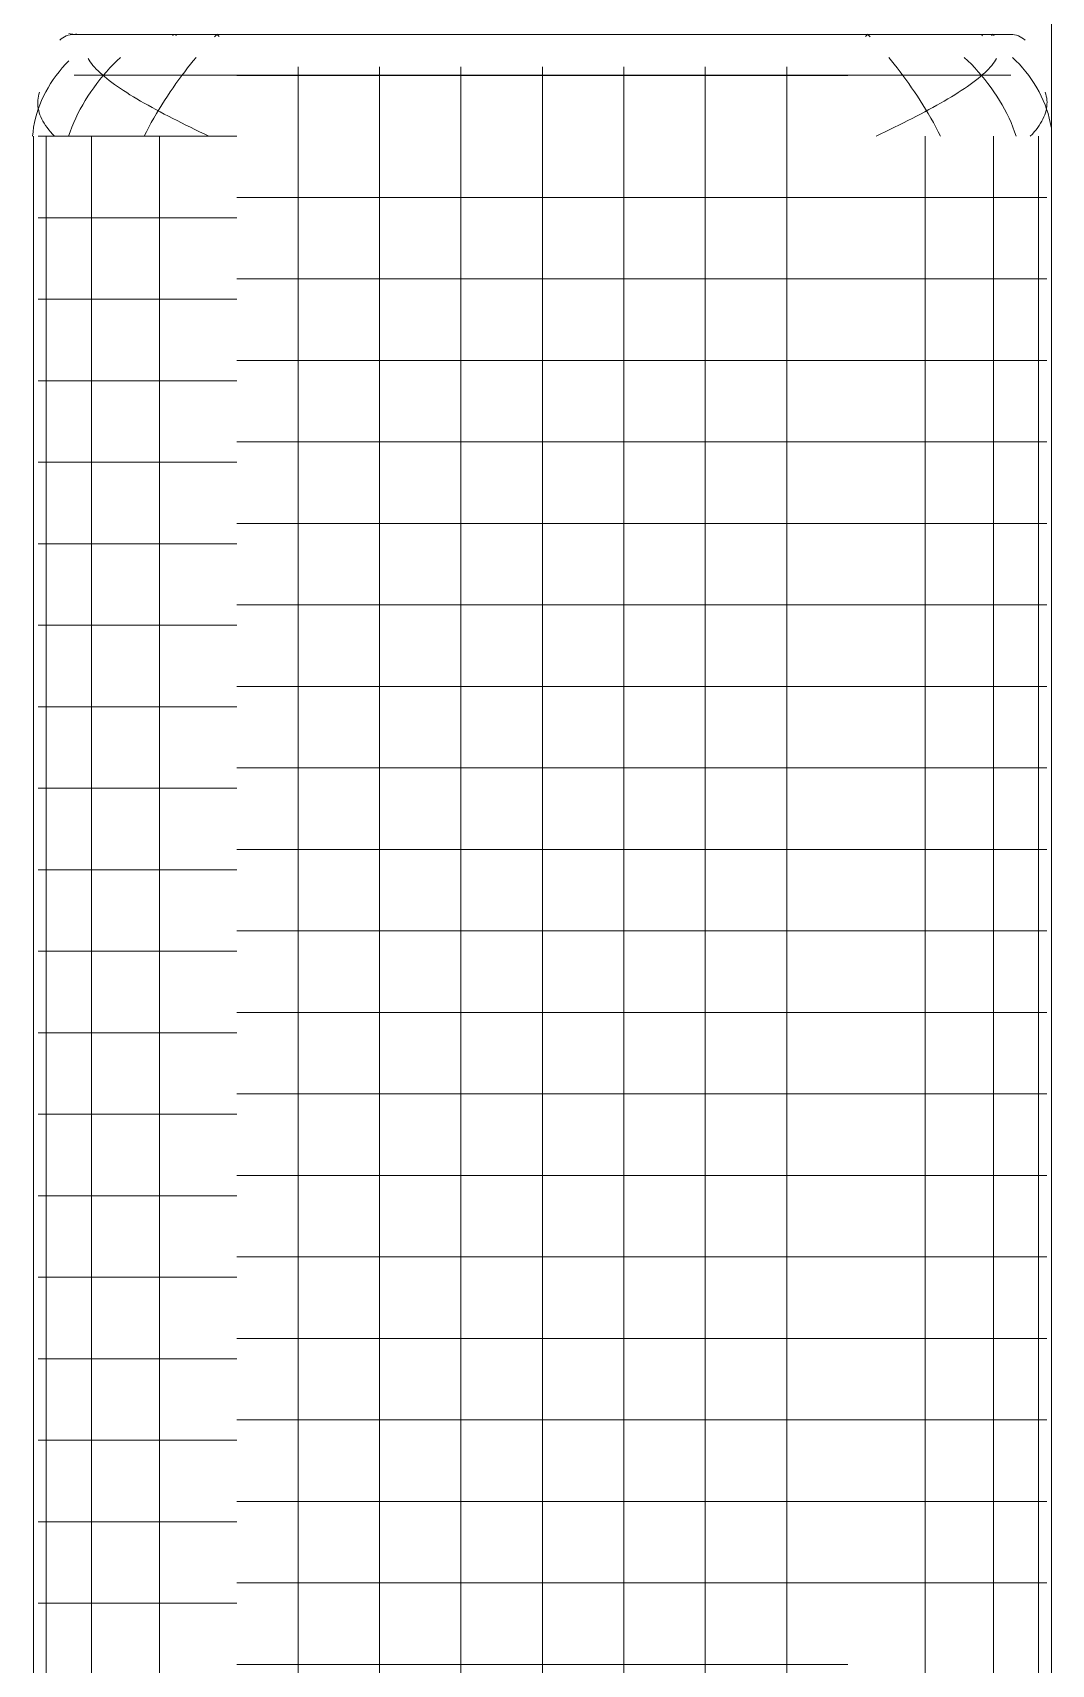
# Model space of a CAD drawing. Header units: millimetres. Extents: x 586.5 to 618.3, y 239.1 to 272.6.
# Drawn here: x 593.6714 to 593.9215, y 242.9104 to 243.3108 of the extents above; entities that cross this region are included whole.
import ezdxf

# ---------------------------------------------------------------- set-up
doc = ezdxf.new("R2010")
doc.units = ezdxf.units.MM
doc.header["$LTSCALE"] = 75
doc.layers.add('A Arquitetura LRZ', color=252, linetype='Continuous', lineweight=9)
doc.layers.add('A Mobiliário LRZ', color=253, linetype='Continuous', lineweight=9)

msp = doc.modelspace()

# ---------------------------------------------------------------- linework, layer by layer
at = {"layer": 'A Arquitetura LRZ'}
msp.add_line((593.9215434448688, 249.2604037126669), (593.9215434448688, 240.1799037126669), dxfattribs=at)
at = {"layer": 'A Mobiliário LRZ'}
for p, q in [((593.6815457760596, 243.3104037126669), (593.6815434448688, 243.3104037126669)), ((593.6815434448688, 243.3104037126669), (593.6815754406024, 243.3104037126669)), ((593.6815950391098, 243.3104037126669), (593.6815457760596, 243.3104037126669)), ((593.6815754406024, 243.3104037126669), (593.6816713766167, 243.3104037126669)), ((593.6817082110873, 243.3104037126669), (593.6815950391098, 243.3104037126669)), ((593.6816713766167, 243.3104037126669), (593.6818310994347, 243.3104037126669)), ((593.6818851109412, 243.3104037126669), (593.6817082110873, 243.3104037126669)), ((593.6818310994347, 243.3104037126669), (593.6820543535338, 243.3104037126669)), ((593.6821254556693, 243.3104037126669), (593.6818851109412, 243.3104037126669)), ((593.6820543535338, 243.3104037126669), (593.6823407817551, 243.3104037126669)), ((593.6824288607714, 243.3104037126669), (593.6821254556693, 243.3104037126669)), ((593.6823407817551, 243.3104037126669), (593.6826899258747, 243.3104037126669)), ((593.6827948408641, 243.3104037126669), (593.6824288607714, 243.3104037126669)), ((593.6826899258747, 243.3104037126669), (593.6831012273364, 243.3104037126669)), ((593.6832228104572, 243.3104037126669), (593.6827948408641, 243.3104037126669)), ((593.6831012273364, 243.3104037126669), (593.6835740281455, 243.3104037126669)), ((593.6837120848908, 243.3104037126669), (593.6832228104572, 243.3104037126669)), ((593.6835740281455, 243.3104037126669), (593.6841075719217, 243.3104037126669)), ((593.6842618814301, 243.3104037126669), (593.6837120848908, 243.3104037126669)), ((593.6841075719217, 243.3104037126669), (593.6847010051086, 243.3104037126669)), ((593.6848713205179, 243.3104037126669), (593.6842618814301, 243.3104037126669)), ((593.6847010051086, 243.3104037126669), (593.68535337834, 243.3104037126669)), ((593.6855394271818, 243.3104037126669), (593.6848713205179, 243.3104037126669)), ((593.68535337834, 243.3104037126669), (593.6860636479577, 243.3104037126669)), ((593.6862651325935, 243.3104037126669), (593.6855394271818, 243.3104037126669)), ((593.6860636479577, 243.3104037126669), (593.6868306776817, 243.3104037126669)), ((593.687047275779, 243.3104037126669), (593.6862651325935, 243.3104037126669)), ((593.6868306776817, 243.3104037126669), (593.6876532404283, 243.3104037126669)), ((593.6878846054765, 243.3104037126669), (593.687047275779, 243.3104037126669)), ((593.6876532404283, 243.3104037126669), (593.6885300202724, 243.3104037126669)), ((593.6887757821368, 243.3104037126669), (593.6878846054765, 243.3104037126669)), ((593.6885300202724, 243.3104037126669), (593.6894596145535, 243.3104037126669)), ((593.6897193800673, 243.3104037126669), (593.6887757821368, 243.3104037126669)), ((593.6894596145535, 243.3104037126669), (593.6904405361188, 243.3104037126669)), ((593.6907138897128, 243.3104037126669), (593.6897193800673, 243.3104037126669)), ((593.6904405361188, 243.3104037126669), (593.6914712157031, 243.3104037126669)), ((593.69175772007, 243.3104037126669), (593.6907138897128, 243.3104037126669)), ((593.6914712157031, 243.3104037126669), (593.6925500044392, 243.3104037126669)), ((593.6928492012328, 243.3104037126669), (593.69175772007, 243.3104037126669)), ((593.6925500044392, 243.3104037126669), (593.6936751764949, 243.3104037126669)), ((593.6939865870644, 243.3104037126669), (593.6928492012328, 243.3104037126669)), ((593.6936751764949, 243.3104037126669), (593.6948449318352, 243.3104037126669)), ((593.6951680579899, 243.3104037126669), (593.6939865870644, 243.3104037126669)), ((593.6948449318352, 243.3104037126669), (593.6960573991008, 243.3104037126669)), ((593.696391723908, 243.3104037126669), (593.6951680579899, 243.3104037126669)), ((593.6960573991008, 243.3104037126669), (593.6973106386031, 243.3104037126669)), ((593.6976556272143, 243.3104037126669), (593.696391723908, 243.3104037126669)), ((593.6973106386031, 243.3104037126669), (593.6986026454259, 243.3104037126669)), ((593.6989577459331, 243.3104037126669), (593.6976556272143, 243.3104037126669)), ((593.6986026454259, 243.3104037126669), (593.699931352634, 243.3104037126669)), ((593.7002959969519, 243.3104037126669), (593.6989577459331, 243.3104037126669)), ((593.699931352634, 243.3104037126669), (593.7012946345795, 243.3104037126669)), ((593.7016682393551, 243.3104037126669), (593.7002959969519, 243.3104037126669)), ((593.7012946345795, 243.3104037126669), (593.7026903103018, 243.3104037126669)), ((593.7030722778471, 243.3104037126669), (593.7016682393551, 243.3104037126669)), ((593.7026903103018, 243.3104037126669), (593.7041161470178, 243.3104037126669)), ((593.7045058662661, 243.3104037126669), (593.7030722778471, 243.3104037126669)), ((593.7041161470178, 243.3104037126669), (593.7055698636925, 243.3104037126669)), ((593.7059667111764, 243.3104037126669), (593.7045058662661, 243.3104037126669)), ((593.7055698636925, 243.3104037126669), (593.7070491346898, 243.3104037126669)), ((593.705681675362, 243.3101430525013), (593.7061919339369, 243.3104044384302)), ((593.7074524755378, 243.3104037126669), (593.7059667111764, 243.3104037126669)), ((593.7061919339369, 243.3104029869037), (593.706729732527, 243.3101332501952)), ((593.7070491346898, 243.3104037126669), (593.7085515934913, 243.3104037126669)), ((593.7089607824441, 243.3104037126669), (593.7074524755378, 243.3104037126669)), ((593.7085515934913, 243.3104037126669), (593.7100748364835, 243.3104037126669)), ((593.7104892189262, 243.3104037126669), (593.7089607824441, 243.3104037126669)), ((593.7100748364835, 243.3104037126669), (593.7116164268027, 243.3104037126669)), ((593.7120353398117, 243.3104037126669), (593.7104892189262, 243.3104037126669)), ((593.7116164268027, 243.3104037126669), (593.7131738982332, 243.3104037126669)), ((593.713596671637, 243.3104037126669), (593.7120353398117, 243.3104037126669)), ((593.7131738982332, 243.3104037126669), (593.7147447591528, 243.3104037126669)), ((593.7151707166042, 243.3104037126669), (593.713596671637, 243.3104037126669)), ((593.7147447591528, 243.3104037126669), (593.7163264965193, 243.3104037126669)), ((593.7167549565772, 243.3104037126669), (593.7151707166042, 243.3104037126669)), ((593.7165969579215, 243.3103731858679), (593.716016150175, 243.3097918494861)), ((593.7163264965193, 243.3104037126669), (593.7179165798902, 243.3104037126669)), ((593.7165969579215, 243.3104342394659), (593.7171580980302, 243.3098901046656)), ((593.7183468571101, 243.3104037126669), (593.7167549565772, 243.3104037126669)), ((593.7179165798902, 243.3104037126669), (593.7195124654714, 243.3104037126669)), ((593.7199438715013, 243.3104037126669), (593.7183468571101, 243.3104037126669)), ((593.7195124654714, 243.3104037126669), (593.7211116001865, 243.3104037126669)), ((593.7215434448688, 243.3104037126669), (593.7199438715013, 243.3104037126669)), ((593.7211116001865, 243.3104037126669), (593.7215434448688, 243.3104037126669)), ((593.8715434448688, 243.3104037126669), (593.7215434448688, 243.3104037126669)), ((593.7215434448688, 243.3104037126669), (593.8715434448688, 243.3104037126669)), ((593.8719752895511, 243.3104037126669), (593.8715434448688, 243.3104037126669)), ((593.8715434448688, 243.3104037126669), (593.8731430182363, 243.3104037126669)), ((593.8735744242662, 243.3104037126669), (593.8719752895511, 243.3104037126669)), ((593.8731430182363, 243.3104037126669), (593.8747400326275, 243.3104037126669)), ((593.8751703098474, 243.3104037126669), (593.8735744242662, 243.3104037126669)), ((593.8747400326275, 243.3104037126669), (593.8763319331604, 243.3104037126669)), ((593.8767603932183, 243.3104037126669), (593.8751703098474, 243.3104037126669)), ((593.8759287917075, 243.3098901046656), (593.8764899318161, 243.3104342394659)), ((593.8763319331604, 243.3104037126669), (593.8779161731334, 243.3104037126669)), ((593.8770707395626, 243.3097918494861), (593.8764899318161, 243.3103731858679)), ((593.8783421305848, 243.3104037126669), (593.8767603932183, 243.3104037126669)), ((593.8779161731334, 243.3104037126669), (593.8794902181006, 243.3104037126669)), ((593.8799129915044, 243.3104037126669), (593.8783421305848, 243.3104037126669)), ((593.8794902181006, 243.3104037126669), (593.8810515499259, 243.3104037126669)), ((593.8814704629349, 243.3104037126669), (593.8799129915044, 243.3104037126669)), ((593.8810515499259, 243.3104037126669), (593.8825976708114, 243.3104037126669)), ((593.8830120532541, 243.3104037126669), (593.8814704629349, 243.3104037126669)), ((593.8825976708114, 243.3104037126669), (593.8841261072935, 243.3104037126669)), ((593.8845352962463, 243.3104037126669), (593.8830120532541, 243.3104037126669)), ((593.8841261072935, 243.3104037126669), (593.8856344141998, 243.3104037126669)), ((593.8860377550478, 243.3104037126669), (593.8845352962463, 243.3104037126669)), ((593.8856344141998, 243.3104037126669), (593.8871201785612, 243.3104037126669)), ((593.8875170260451, 243.3104037126669), (593.8860377550478, 243.3104037126669)), ((593.8871201785612, 243.3104037126669), (593.8885810234715, 243.3104037126669)), ((593.8889707427198, 243.3104037126669), (593.8875170260451, 243.3104037126669)), ((593.8885810234715, 243.3104037126669), (593.8900146118905, 243.3104037126669)), ((593.8903965794358, 243.3104037126669), (593.8889707427198, 243.3104037126669)), ((593.8900146118905, 243.3104037126669), (593.8914186503825, 243.3104037126669)), ((593.8917922551581, 243.3104037126669), (593.8903965794358, 243.3104037126669)), ((593.8914186503825, 243.3104037126669), (593.8927908927857, 243.3104037126669)), ((593.8931555371036, 243.3104037126669), (593.8917922551581, 243.3104037126669)), ((593.8927908927857, 243.3104037126669), (593.8941291438045, 243.3104037126669)), ((593.8944842443117, 243.3104037126669), (593.8931555371036, 243.3104037126669)), ((593.8941291438045, 243.3104037126669), (593.8954312625233, 243.3104037126669)), ((593.8957762511345, 243.3104037126669), (593.8944842443117, 243.3104037126669)), ((593.8954312625233, 243.3104037126669), (593.8966951658296, 243.3104037126669)), ((593.8970294906368, 243.3104037126669), (593.8957762511345, 243.3104037126669)), ((593.8966951658296, 243.3104037126669), (593.8979188317477, 243.3104037126669)), ((593.8982419579024, 243.3104037126669), (593.8970294906368, 243.3104037126669)), ((593.8979188317477, 243.3104037126669), (593.8991003026732, 243.3104037126669)), ((593.8994117132427, 243.3104037126669), (593.8982419579024, 243.3104037126669)), ((593.8991003026732, 243.3104037126669), (593.9002376885048, 243.3104037126669)), ((593.9005368852984, 243.3104037126669), (593.8994117132427, 243.3104037126669)), ((593.9002376885048, 243.3104037126669), (593.9013291696676, 243.3104037126669)), ((593.9016156740345, 243.3104037126669), (593.9005368852984, 243.3104037126669)), ((593.9013291696676, 243.3104037126669), (593.9023730000248, 243.3104037126669)), ((593.9026463536188, 243.3104037126669), (593.9016156740345, 243.3104037126669)), ((593.9023730000248, 243.3104037126669), (593.9033675096703, 243.3104037126669)), ((593.9036272751841, 243.3104037126669), (593.9026463536188, 243.3104037126669)), ((593.9033675096703, 243.3104037126669), (593.9043111076008, 243.3104037126669)), ((593.9045568694652, 243.3104037126669), (593.9036272751841, 243.3104037126669)), ((593.9046671260108, 243.3100606547323), (593.904100775915, 243.3103731858679)), ((593.9043111076008, 243.3104037126669), (593.9052022842611, 243.3104037126669)), ((593.9054336493093, 243.3104037126669), (593.9045568694652, 243.3104037126669)), ((593.9052022842611, 243.3104037126669), (593.9060396139586, 243.3104037126669)), ((593.906256212056, 243.3104037126669), (593.9054336493093, 243.3104037126669)), ((593.9060396139586, 243.3104037126669), (593.9068217571441, 243.3104037126669)), ((593.9070232417799, 243.3104037126669), (593.906256212056, 243.3104037126669)), ((593.9068217571441, 243.3104037126669), (593.9075474625558, 243.3104037126669)), ((593.9068385136766, 243.3101526979247), (593.9071677753691, 243.310424370186)), ((593.9077335113976, 243.3104037126669), (593.9070232417799, 243.3104037126669)), ((593.9071677753691, 243.3103830551478), (593.9074695785051, 243.3101024015639)), ((593.9075474625558, 243.3104037126669), (593.9082155692197, 243.3104037126669)), ((593.908385884629, 243.3104037126669), (593.9077335113976, 243.3104037126669)), ((593.9082155692197, 243.3104037126669), (593.9088250083075, 243.3104037126669)), ((593.9089793178159, 243.3104037126669), (593.908385884629, 243.3104037126669)), ((593.9088250083075, 243.3104037126669), (593.9093748048468, 243.3104037126669)), ((593.9095128615921, 243.3104037126669), (593.9089793178159, 243.3104037126669)), ((593.9093748048468, 243.3104037126669), (593.9098640792804, 243.3104037126669)), ((593.9099856624013, 243.3104037126669), (593.9095128615921, 243.3104037126669)), ((593.9098640792804, 243.3104037126669), (593.9102920488735, 243.3104037126669)), ((593.9103969638629, 243.3104037126669), (593.9099856624013, 243.3104037126669)), ((593.9102920488735, 243.3104037126669), (593.9106580289662, 243.3104037126669)), ((593.9107461079825, 243.3104037126669), (593.9103969638629, 243.3104037126669)), ((593.9106580289662, 243.3104037126669), (593.9109614340683, 243.3104037126669)), ((593.9110325362038, 243.3104037126669), (593.9107461079825, 243.3104037126669)), ((593.9109614340683, 243.3104037126669), (593.9112017787965, 243.3104037126669)), ((593.9112557903029, 243.3104037126669), (593.9110325362038, 243.3104037126669)), ((593.9112017787965, 243.3104037126669), (593.9113786786503, 243.3104037126669)), ((593.9114155131209, 243.3104037126669), (593.9112557903029, 243.3104037126669)), ((593.9113786786503, 243.3104037126669), (593.9114918506278, 243.3104037126669)), ((593.9115114491352, 243.3104037126669), (593.9114155131209, 243.3104037126669)), ((593.9114918506278, 243.3104037126669), (593.911541113678, 243.3104037126669)), ((593.9115434448688, 243.3104037126669), (593.9115114491352, 243.3104037126669)), ((593.911541113678, 243.3104037126669), (593.9115434448688, 243.3104037126669)), ((593.680250693097, 243.303916842957), (593.6794124850443, 243.3030458568703)), ((593.6849990887002, 243.3044822552312), (593.6852432503108, 243.3040668397037)), ((593.6852432503108, 243.3040668397037), (593.6855217109735, 243.3036447138489)), ((593.6855217109735, 243.3036447138489), (593.6858344182144, 243.3032160294422)), ((593.6920726660449, 243.303916842957), (593.6912018489082, 243.3030458568703)), ((593.6929571650812, 243.3047602466545), (593.6920726660449, 243.303916842957)), ((593.7108122108225, 243.303916842957), (593.7101131884328, 243.3030458568703)), ((593.7115039723204, 243.3047602466545), (593.7108122108225, 243.303916842957)), ((593.8822746789151, 243.303916842957), (593.8815829174172, 243.3047602466545)), ((593.8829737013048, 243.3030458568703), (593.8822746789151, 243.303916842957)), ((593.9010142236928, 243.303916842957), (593.9001297246564, 243.3047602466545)), ((593.9018850408294, 243.3030458568703), (593.9010142236928, 243.303916842957)), ((593.9075651787641, 243.3036447138489), (593.9072524715232, 243.3032160294422)), ((593.9078436394268, 243.3040668397037), (593.9075651787641, 243.3036447138489)), ((593.9080878010374, 243.3044822552312), (593.9078436394268, 243.3040668397037)), ((593.9128361966406, 243.303916842957), (593.9119665754009, 243.3047602466545)), ((593.9136744046932, 243.3030458568703), (593.9128361966406, 243.303916842957)), ((593.676407134752, 243.2993126173826), (593.6757504367326, 243.2983239373723)), ((593.6771031735083, 243.3002805747589), (593.676407134752, 243.2993126173826)), ((593.6778371036846, 243.3012263673585), (593.6771031735083, 243.3002805747589)), ((593.6786074040119, 243.3021485860614), (593.6778371036846, 243.3012263673585)), ((593.6794124850443, 243.3030458568703), (593.6786074040119, 243.3021485860614)), ((593.6815434448688, 243.3004037126669), (593.6815754406024, 243.3004037126669)), ((593.6815754406024, 243.3004037126669), (593.6816713766167, 243.3004037126669)), ((593.6816713766167, 243.3004037126669), (593.6818310994347, 243.3004037126669)), ((593.6818310994347, 243.3004037126669), (593.6820543535338, 243.3004037126669)), ((593.6820543535338, 243.3004037126669), (593.6823407817551, 243.3004037126669)), ((593.6823407817551, 243.3004037126669), (593.6826899258747, 243.3004037126669)), ((593.6826899258747, 243.3004037126669), (593.6831012273364, 243.3004037126669)), ((593.6831012273364, 243.3004037126669), (593.6835740281455, 243.3004037126669)), ((593.6835740281455, 243.3004037126669), (593.6841075719217, 243.3004037126669)), ((593.6841075719217, 243.3004037126669), (593.6847010051086, 243.3004037126669)), ((593.6847010051086, 243.3004037126669), (593.68535337834, 243.3004037126669)), ((593.68535337834, 243.3004037126669), (593.6860636479577, 243.3004037126669)), ((593.6858344182144, 243.3032160294422), (593.6861812713173, 243.302780940617)), ((593.6860636479577, 243.3004037126669), (593.6868306776817, 243.3004037126669)), ((593.6861812713173, 243.302780940617), (593.6865621213149, 243.3023396038096)), ((593.6865621213149, 243.3023396038096), (593.686976771059, 243.3018921777025)), ((593.6868306776817, 243.3004037126669), (593.6876532404283, 243.3004037126669)), ((593.686976771059, 243.3018921777025), (593.6874249753689, 243.3014388231679)), ((593.6878928172304, 243.2993126173826), (593.6871182811931, 243.2983239373723)), ((593.6874249753689, 243.3014388231679), (593.6879064412572, 243.3009797032094)), ((593.6876532404283, 243.3004037126669), (593.6885300202724, 243.3004037126669)), ((593.6886902478298, 243.3002805747589), (593.6878928172304, 243.2993126173826)), ((593.6879064412572, 243.3009797032094), (593.6884208282336, 243.3005149829035)), ((593.6884208282336, 243.3005149829035), (593.6889677486861, 243.3000448293404)), ((593.6885300202724, 243.3004037126669), (593.6894596145535, 243.3004037126669)), ((593.6895087819754, 243.3012263673585), (593.6886902478298, 243.3002805747589)), ((593.6889677486861, 243.3000448293404), (593.6895467683383, 243.2995694115638)), ((593.6894596145535, 243.3004037126669), (593.6904405361188, 243.3004037126669)), ((593.6903465981139, 243.3021485860614), (593.6895087819754, 243.3012263673585)), ((593.6895467683383, 243.2995694115638), (593.6901574067841, 243.2990889005102)), ((593.6912018489082, 243.3030458568703), (593.6903465981139, 243.3021485860614)), ((593.6904405361188, 243.3004037126669), (593.6914712157031, 243.3004037126669)), ((593.6914712157031, 243.3004037126669), (593.6925500044392, 243.3004037126669)), ((593.6925500044392, 243.3004037126669), (593.6936751764949, 243.3004037126669)), ((593.6936751764949, 243.3004037126669), (593.6948449318352, 243.3004037126669)), ((593.6948449318352, 243.3004037126669), (593.6960573991008, 243.3004037126669)), ((593.6960573991008, 243.3004037126669), (593.6973106386031, 243.3004037126669)), ((593.6973106386031, 243.3004037126669), (593.6986026454259, 243.3004037126669)), ((593.6986026454259, 243.3004037126669), (593.699931352634, 243.3004037126669)), ((593.699931352634, 243.3004037126669), (593.7012946345795, 243.3004037126669)), ((593.7012946345795, 243.3004037126669), (593.7026903103018, 243.3004037126669)), ((593.7026903103018, 243.3004037126669), (593.7041161470178, 243.3004037126669)), ((593.7041161470178, 243.3004037126669), (593.7055698636925, 243.3004037126669)), ((593.7055698636925, 243.3004037126669), (593.7070491346898, 243.3004037126669)), ((593.7072771926884, 243.2993126173826), (593.7065666227419, 243.2983239373723)), ((593.7070491346898, 243.3004037126669), (593.7085515934913, 243.3004037126669)), ((593.7079888370627, 243.3002805747589), (593.7072771926884, 243.2993126173826)), ((593.7086998435486, 243.3012263673585), (593.7079888370627, 243.3002805747589)), ((593.7085515934913, 243.3004037126669), (593.7100748364835, 243.3004037126669)), ((593.7094085178751, 243.3021485860614), (593.7086998435486, 243.3012263673585)), ((593.7101131884328, 243.3030458568703), (593.7094085178751, 243.3021485860614)), ((593.7100748364835, 243.3004037126669), (593.7116164268027, 243.3004037126669)), ((593.7116164268027, 243.3004037126669), (593.7131738982331, 243.3004037126669)), ((593.7131738982331, 243.3004037126669), (593.7147447591528, 243.3004037126669)), ((593.7147447591528, 243.3004037126669), (593.7163264965193, 243.3004037126669)), ((593.7163264965193, 243.3004037126669), (593.7179165798902, 243.3004037126669)), ((593.7179165798902, 243.3004037126669), (593.7195124654714, 243.3004037126669)), ((593.7195124654714, 243.3004037126669), (593.7211116001865, 243.3004037126669)), ((593.7211116001865, 243.3004037126669), (593.7215434448688, 243.3004037126669)), ((593.7215434448688, 243.3004037126669), (593.8715434448688, 243.3004037126669)), ((593.8715434448688, 243.3002805747589), (593.7215434448688, 243.3002805747589)), ((593.7365434448689, 243.3024540945734), (593.7365434448689, 243.2955974388276)), ((593.7565434448688, 243.3024540945734), (593.7565434448688, 243.2955974388276)), ((593.7765434448688, 243.3024540945734), (593.7765434448688, 243.2955974388276)), ((593.7965434448688, 243.3024540945734), (593.7965434448688, 243.2955974388276)), ((593.8165434448688, 243.3024540945734), (593.8165434448688, 243.2955974388276)), ((593.8365434448688, 243.3024540945734), (593.8365434448688, 243.2955974388276)), ((593.8565434448687, 243.3024540945734), (593.8565434448687, 243.2955974388276)), ((593.8715434448688, 243.3004037126669), (593.8731430182363, 243.3004037126669)), ((593.8731430182363, 243.3004037126669), (593.8747400326275, 243.3004037126669)), ((593.8747400326275, 243.3004037126669), (593.8763319331604, 243.3004037126669)), ((593.8763319331604, 243.3004037126669), (593.8779161731334, 243.3004037126669)), ((593.8779161731334, 243.3004037126669), (593.8794902181006, 243.3004037126669)), ((593.8794902181006, 243.3004037126669), (593.8810515499259, 243.3004037126669)), ((593.8810515499259, 243.3004037126669), (593.8825976708114, 243.3004037126669)), ((593.8825976708114, 243.3004037126669), (593.8841261072935, 243.3004037126669)), ((593.8836783718625, 243.3021485860614), (593.8829737013048, 243.3030458568703)), ((593.884387046189, 243.3012263673585), (593.8836783718625, 243.3021485860614)), ((593.8841261072935, 243.3004037126669), (593.8856344141998, 243.3004037126669)), ((593.885098052675, 243.3002805747589), (593.884387046189, 243.3012263673585)), ((593.8858096970492, 243.2993126173826), (593.885098052675, 243.3002805747589)), ((593.8856344141998, 243.3004037126669), (593.8871201785612, 243.3004037126669)), ((593.8865202669957, 243.2983239373723), (593.8858096970492, 243.2993126173826)), ((593.8871201785612, 243.3004037126669), (593.8885810234715, 243.3004037126669)), ((593.8885810234715, 243.3004037126669), (593.8900146118905, 243.3004037126669)), ((593.8900146118905, 243.3004037126669), (593.8914186503825, 243.3004037126669)), ((593.8914186503825, 243.3004037126669), (593.8927908927857, 243.3004037126669)), ((593.8927908927857, 243.3004037126669), (593.8941291438045, 243.3004037126669)), ((593.8941291438045, 243.3004037126669), (593.8954312625233, 243.3004037126669)), ((593.8954312625233, 243.3004037126669), (593.8966951658296, 243.3004037126669)), ((593.8966951658296, 243.3004037126669), (593.8979188317477, 243.3004037126669)), ((593.8979188317477, 243.3004037126669), (593.8991003026732, 243.3004037126669)), ((593.8991003026732, 243.3004037126669), (593.9002376885048, 243.3004037126669)), ((593.9002376885048, 243.3004037126669), (593.9013291696676, 243.3004037126669)), ((593.9013291696676, 243.3004037126669), (593.9023730000248, 243.3004037126669)), ((593.9027402916237, 243.3021485860614), (593.9018850408294, 243.3030458568703)), ((593.9023730000248, 243.3004037126669), (593.9033675096703, 243.3004037126669)), ((593.9035781077622, 243.3012263673585), (593.9027402916237, 243.3021485860614)), ((593.9035401213993, 243.2995694115638), (593.9029294829535, 243.2990889005102)), ((593.9033675096703, 243.3004037126669), (593.9043111076008, 243.3004037126669)), ((593.9041191410515, 243.3000448293404), (593.9035401213993, 243.2995694115638)), ((593.9043966419079, 243.3002805747589), (593.9035781077622, 243.3012263673585)), ((593.904666061504, 243.3005149829035), (593.9041191410515, 243.3000448293404)), ((593.9043111076008, 243.3004037126669), (593.9052022842611, 243.3004037126669)), ((593.9051940725072, 243.2993126173826), (593.9043966419079, 243.3002805747589)), ((593.9051804484805, 243.3009797032094), (593.904666061504, 243.3005149829035)), ((593.9056619143687, 243.3014388231679), (593.9051804484805, 243.3009797032094)), ((593.9059686085445, 243.2983239373723), (593.9051940725072, 243.2993126173826)), ((593.9052022842611, 243.3004037126669), (593.9060396139586, 243.3004037126669)), ((593.9061101186786, 243.3018921777025), (593.9056619143687, 243.3014388231679)), ((593.9060396139586, 243.3004037126669), (593.9068217571441, 243.3004037126669)), ((593.9065247684227, 243.3023396038096), (593.9061101186786, 243.3018921777025)), ((593.9069056184203, 243.302780940617), (593.9065247684227, 243.3023396038096)), ((593.9068217571441, 243.3004037126669), (593.9075474625558, 243.3004037126669)), ((593.9072524715232, 243.3032160294422), (593.9069056184203, 243.302780940617)), ((593.9075474625558, 243.3004037126669), (593.9082155692197, 243.3004037126669)), ((593.9082155692197, 243.3004037126669), (593.9088250083075, 243.3004037126669)), ((593.9088250083075, 243.3004037126669), (593.9093748048468, 243.3004037126669)), ((593.9093748048468, 243.3004037126669), (593.9098640792804, 243.3004037126669)), ((593.9098640792804, 243.3004037126669), (593.9102920488735, 243.3004037126669)), ((593.9102920488735, 243.3004037126669), (593.9106580289662, 243.3004037126669)), ((593.9106580289662, 243.3004037126669), (593.9109614340683, 243.3004037126669)), ((593.9109614340683, 243.3004037126669), (593.9112017787965, 243.3004037126669)), ((593.9112017787965, 243.3004037126669), (593.9113786786503, 243.3004037126669)), ((593.9113786786503, 243.3004037126669), (593.9114918506278, 243.3004037126669)), ((593.9114918506278, 243.3004037126669), (593.911541113678, 243.3004037126669)), ((593.911541113678, 243.3004037126669), (593.9115434448688, 243.3004037126669)), ((593.9144794857257, 243.3021485860614), (593.9136744046932, 243.3030458568703)), ((593.915249786053, 243.3012263673585), (593.9144794857257, 243.3021485860614)), ((593.9159837162293, 243.3002805747589), (593.915249786053, 243.3012263673585)), ((593.9166797549856, 243.2993126173826), (593.9159837162293, 243.3002805747589)), ((593.917336453005, 243.2983239373723), (593.9166797549856, 243.2993126173826)), ((593.6729184549307, 243.2957396579604), (593.672792784869, 243.295244387714)), ((593.6730768146703, 243.2962314755785), (593.6729184549307, 243.2957396579604)), ((593.6745604789681, 243.2962903301979), (593.6740297265775, 243.2952484328695)), ((593.6751344532105, 243.2973160077452), (593.6745604789681, 243.2962903301979)), ((593.6757504367326, 243.2983239373723), (593.6751344532105, 243.2973160077452)), ((593.6856448761264, 243.2962903301979), (593.684949394642, 243.2952484328695)), ((593.6863683955078, 243.2973160077452), (593.6856448761264, 243.2962903301979)), ((593.6871182811931, 243.2983239373723), (593.6863683955078, 243.2973160077452)), ((593.6901574067841, 243.2990889005102), (593.6907991380953, 243.2986034689474)), ((593.6907991380953, 243.2986034689474), (593.6914713915057, 243.2981132914123)), ((593.6914713915057, 243.2981132914123), (593.6921735521676, 243.2976185441481)), ((593.6921735521676, 243.2976185441481), (593.6929049619796, 243.2971194050413)), ((593.6929049619796, 243.2971194050413), (593.6936649204864, 243.2966160535574)), ((593.6936649204864, 243.2966160535574), (593.6944526858465, 243.2961086706763)), ((593.6944526858465, 243.2961086706763), (593.6952674758686, 243.2955974388276)), ((593.6952674758686, 243.2955974388276), (593.6961084691136, 243.2950825418247)), ((593.7051556175405, 243.2962903301979), (593.704458654875, 243.2952484328695)), ((593.7058588529118, 243.2973160077452), (593.7051556175405, 243.2962903301979)), ((593.7065666227419, 243.2983239373723), (593.7058588529118, 243.2973160077452)), ((593.7365434448689, 243.2955974388276), (593.7365434448689, 243.2854037126669)), ((593.7565434448688, 243.2955974388276), (593.7565434448688, 243.2854037126669)), ((593.7765434448688, 243.2955974388276), (593.7765434448688, 243.2854037126669)), ((593.7965434448688, 243.2955974388276), (593.7965434448688, 243.2854037126669)), ((593.8165434448688, 243.2955974388276), (593.8165434448688, 243.2854037126669)), ((593.8365434448688, 243.2955974388276), (593.8365434448688, 243.2854037126669)), ((593.8565434448687, 243.2955974388276), (593.8565434448687, 243.2854037126669)), ((593.8872280368258, 243.2973160077452), (593.8865202669957, 243.2983239373723)), ((593.8879312721971, 243.2962903301979), (593.8872280368258, 243.2973160077452)), ((593.8886282348626, 243.2952484328695), (593.8879312721971, 243.2962903301979)), ((593.897819413869, 243.2955974388276), (593.896978420624, 243.2950825418247)), ((593.8986342038911, 243.2961086706763), (593.897819413869, 243.2955974388276)), ((593.8994219692512, 243.2966160535574), (593.8986342038911, 243.2961086706763)), ((593.900181927758, 243.2971194050413), (593.8994219692512, 243.2966160535574)), ((593.90091333757, 243.2976185441481), (593.900181927758, 243.2971194050413)), ((593.9016154982319, 243.2981132914123), (593.90091333757, 243.2976185441481)), ((593.9022877516423, 243.2986034689474), (593.9016154982319, 243.2981132914123)), ((593.9029294829535, 243.2990889005102), (593.9022877516423, 243.2986034689474)), ((593.9067184942298, 243.2973160077452), (593.9059686085445, 243.2983239373723)), ((593.9074420136112, 243.2962903301979), (593.9067184942298, 243.2973160077452)), ((593.9081374950956, 243.2952484328695), (593.9074420136112, 243.2962903301979)), ((593.9179524365271, 243.2973160077452), (593.917336453005, 243.2983239373723)), ((593.9185264107695, 243.2962903301979), (593.9179524365271, 243.2973160077452)), ((593.9190571631601, 243.2952484328695), (593.9185264107695, 243.2962903301979)), ((593.9200100750674, 243.2962314755785), (593.9201684348069, 243.2957396579604)), ((593.9201684348069, 243.2957396579604), (593.9202941048686, 243.295244387714)), ((593.6727076308147, 243.2920410521625), (593.6723601455309, 243.2909500055282)), ((593.6726405356962, 243.2942441521964), (593.6726143642918, 243.2937395210448)), ((593.6726143642918, 243.2937395210448), (593.672621697274, 243.2932321053924)), ((593.672621697274, 243.2932321053924), (593.6726626337685, 243.2927220747368)), ((593.6727000702514, 243.2947458302799), (593.6726405356962, 243.2942441521964)), ((593.6726626337685, 243.2927220747368), (593.672737230592, 243.2922095994491)), ((593.672792784869, 243.295244387714), (593.6727000702514, 243.2947458302799)), ((593.6731023085889, 243.2931222099406), (593.6727076308147, 243.2920410521625)), ((593.672737230592, 243.2922095994491), (593.6728455021191, 243.2916948507169)), ((593.6728455021191, 243.2916948507169), (593.6729874202103, 243.2911780004875)), ((593.6735433233661, 243.2941918680646), (593.6731023085889, 243.2931222099406)), ((593.6740297265775, 243.2952484328695), (593.6735433233661, 243.2941918680646)), ((593.6830471360837, 243.2920410521625), (593.6824794826641, 243.2909500055282)), ((593.6836489835301, 243.2931222099406), (593.6830471360837, 243.2920410521625)), ((593.6842835738679, 243.2941918680646), (593.6836489835301, 243.2931222099406)), ((593.684949394642, 243.2952484328695), (593.6842835738679, 243.2941918680646)), ((593.6961084691136, 243.2950825418247), (593.6969748060611, 243.2945641647987)), ((593.6969748060611, 243.2945641647987), (593.6978655903376, 243.2940424941323)), ((593.6978655903376, 243.2940424941323), (593.698779890006, 243.2935177173919)), ((593.698779890006, 243.2935177173919), (593.6997167389126, 243.2929900232613)), ((593.6997167389126, 243.2929900232613), (593.7006751380903, 243.2924596014726)), ((593.7006751380903, 243.2924596014726), (593.701654057216, 243.2919266427392)), ((593.701654057216, 243.2919266427392), (593.7026524361189, 243.2913913386862)), ((593.7024227439542, 243.2920410521625), (593.7017681656813, 243.2909500055282)), ((593.7030904915474, 243.2931222099406), (593.7024227439542, 243.2920410521625)), ((593.7026524361189, 243.2913913386862), (593.7036691863377, 243.2908538817823)), ((593.7037697022971, 243.2941918680646), (593.7030904915474, 243.2931222099406)), ((593.704458654875, 243.2952484328695), (593.7037697022971, 243.2941918680646)), ((593.8893171874405, 243.2941918680646), (593.8886282348626, 243.2952484328695)), ((593.8899963981902, 243.2931222099406), (593.8893171874405, 243.2941918680646)), ((593.8904344536187, 243.2913913386862), (593.8894177033999, 243.2908538817823)), ((593.8906641457834, 243.2920410521625), (593.8899963981902, 243.2931222099406)), ((593.8914328325216, 243.2919266427392), (593.8904344536187, 243.2913913386862)), ((593.8913187240563, 243.2909500055282), (593.8906641457834, 243.2920410521625)), ((593.8924117516473, 243.2924596014726), (593.8914328325216, 243.2919266427392)), ((593.893370150825, 243.2929900232613), (593.8924117516473, 243.2924596014726)), ((593.8943069997316, 243.2935177173919), (593.893370150825, 243.2929900232613)), ((593.8952212994, 243.2940424941323), (593.8943069997316, 243.2935177173919)), ((593.8961120836765, 243.2945641647987), (593.8952212994, 243.2940424941323)), ((593.896978420624, 243.2950825418247), (593.8961120836765, 243.2945641647987)), ((593.9088033158697, 243.2941918680646), (593.9081374950956, 243.2952484328695)), ((593.9094379062075, 243.2931222099406), (593.9088033158697, 243.2941918680646)), ((593.9100397536539, 243.2920410521625), (593.9094379062075, 243.2931222099406)), ((593.9106074070735, 243.2909500055282), (593.9100397536539, 243.2920410521625)), ((593.9195435663715, 243.2941918680646), (593.9190571631601, 243.2952484328695)), ((593.9199845811487, 243.2931222099406), (593.9195435663715, 243.2941918680646)), ((593.9203792589229, 243.2920410521625), (593.9199845811487, 243.2931222099406)), ((593.9202413876185, 243.2916948507169), (593.9200994695273, 243.2911780004875)), ((593.9203496591456, 243.2922095994491), (593.9202413876185, 243.2916948507169)), ((593.9202941048686, 243.295244387714), (593.9203868194862, 243.2947458302799)), ((593.9204242559691, 243.2927220747368), (593.9203496591456, 243.2922095994491)), ((593.9207267442067, 243.2909500055282), (593.9203792589229, 243.2920410521625)), ((593.9203868194862, 243.2947458302799), (593.9204463540414, 243.2942441521964)), ((593.9204651924636, 243.2932321053924), (593.9204242559691, 243.2927220747368)), ((593.9204463540414, 243.2942441521964), (593.9204725254458, 243.2937395210448)), ((593.9204725254458, 243.2937395210448), (593.9204651924636, 243.2932321053924)), ((593.671607959381, 243.287633846919), (593.6714558663344, 243.2865196110717)), ((593.6718096962034, 243.2887447601282), (593.671607959381, 243.287633846919)), ((593.6720606129761, 243.2898506955693), (593.6718096962034, 243.2887447601282)), ((593.6723601455309, 243.2909500055282), (593.6720606129761, 243.2898506955693)), ((593.6729874202103, 243.2911780004875), (593.673162914204, 243.2906592214098)), ((593.673162914204, 243.2906592214098), (593.6733718709706, 243.2901386867774)), ((593.6733718709706, 243.2901386867774), (593.6736141350311, 243.28961657047)), ((593.6736141350311, 243.28961657047), (593.6738895087375, 243.2890930468959)), ((593.6738895087375, 243.2890930468959), (593.6741977525156, 243.2885682909333)), ((593.6741977525156, 243.2885682909333), (593.6745385851714, 243.2880424778722)), ((593.6745385851714, 243.2880424778722), (593.6749116842578, 243.2875157833557)), ((593.6749116842578, 243.2875157833557), (593.6753166865038, 243.2869883833212)), ((593.6809951972687, 243.287633846919), (593.6805774716587, 243.2865196110717)), ((593.6814522325888, 243.2887447601282), (593.6809951972687, 243.287633846919)), ((593.6819474091848, 243.2898506955693), (593.6814522325888, 243.2887447601282)), ((593.6824794826641, 243.2909500055282), (593.6819474091848, 243.2898506955693)), ((593.6999001821089, 243.287633846919), (593.6993148751927, 243.2865196110717)), ((593.7005052376403, 243.2887447601282), (593.6999001821089, 243.287633846919)), ((593.7011284430059, 243.2898506955693), (593.7005052376403, 243.2887447601282)), ((593.7017681656813, 243.2909500055282), (593.7011284430059, 243.2898506955693)), ((593.7036691863377, 243.2908538817823), (593.7047031927241, 243.2903144652702)), ((593.7047031927241, 243.2903144652702), (593.7057533150909, 243.2897732830969)), ((593.7057533150909, 243.2897732830969), (593.7068183898991, 243.2892305298446)), ((593.7068183898991, 243.2892305298446), (593.7078972319858, 243.2886864006603)), ((593.7078972319858, 243.2886864006603), (593.7089886363249, 243.2881410911854)), ((593.7089886363249, 243.2881410911854), (593.710091379822, 243.2875947974861)), ((593.710091379822, 243.2875947974861), (593.711204223138, 243.2870477159823)), ((593.8829955099156, 243.2875947974861), (593.8818826665996, 243.2870477159823)), ((593.8840982534127, 243.2881410911854), (593.8829955099156, 243.2875947974861)), ((593.8851896577518, 243.2886864006603), (593.8840982534127, 243.2881410911854)), ((593.8862684998385, 243.2892305298446), (593.8851896577518, 243.2886864006603)), ((593.8873335746467, 243.2897732830969), (593.8862684998385, 243.2892305298446)), ((593.8883836970134, 243.2903144652702), (593.8873335746467, 243.2897732830969)), ((593.8894177033999, 243.2908538817823), (593.8883836970134, 243.2903144652702)), ((593.8919584467317, 243.2898506955693), (593.8913187240563, 243.2909500055282)), ((593.8925816520973, 243.2887447601282), (593.8919584467317, 243.2898506955693)), ((593.8931867076287, 243.287633846919), (593.8925816520973, 243.2887447601282)), ((593.8937720145449, 243.2865196110717), (593.8931867076287, 243.287633846919)), ((593.9111394805528, 243.2898506955693), (593.9106074070735, 243.2909500055282)), ((593.9116346571489, 243.2887447601282), (593.9111394805528, 243.2898506955693)), ((593.912091692469, 243.287633846919), (593.9116346571489, 243.2887447601282)), ((593.9125094180789, 243.2865196110717), (593.912091692469, 243.287633846919)), ((593.9181752054798, 243.2875157833557), (593.9177702032338, 243.2869883833212)), ((593.9185483045662, 243.2880424778722), (593.9181752054798, 243.2875157833557)), ((593.918889137222, 243.2885682909333), (593.9185483045662, 243.2880424778722)), ((593.9191973810001, 243.2890930468959), (593.918889137222, 243.2885682909333)), ((593.9194727547065, 243.28961657047), (593.9191973810001, 243.2890930468959)), ((593.919715018767, 243.2901386867774), (593.9194727547065, 243.28961657047)), ((593.9199239755336, 243.2906592214098), (593.919715018767, 243.2901386867774)), ((593.9200994695273, 243.2911780004875), (593.9199239755336, 243.2906592214098)), ((593.9210262767615, 243.2898506955693), (593.9207267442067, 243.2909500055282)), ((593.9212771935343, 243.2887447601282), (593.9210262767615, 243.2898506955693)), ((593.9214789303566, 243.287633846919), (593.9212771935343, 243.2887447601282)), ((593.6714558663344, 243.2865196110717), (593.6713537793327, 243.2854037126669)), ((593.6715434448688, 243.2854037126669), (593.6715434448688, 242.5354037126669)), ((593.6726848986902, 243.2854037129392), (593.6777380707592, 243.2854037129392)), ((593.674671611452, 243.2854037126669), (593.674671611452, 242.5354037126669)), ((593.6753166865038, 243.2869883833212), (593.6757531883034, 243.2864604539419)), ((593.6757531883034, 243.2864604539419), (593.6762207462649, 243.2859321715679)), ((593.6762207462649, 243.2859321715679), (593.6767188778191, 243.2854037126669)), ((593.6777380707592, 243.2854037129392), (593.6857765066821, 243.2854037129392)), ((593.6805774716587, 243.2865196110717), (593.6802001450135, 243.2854037126669)), ((593.6857765066821, 243.2854037126669), (593.6857765066821, 242.5354037126669)), ((593.6857765066821, 243.2854037129392), (593.6962524003347, 243.2854037129392)), ((593.6962524003347, 243.2854037129392), (593.7084518368769, 243.2854037129392)), ((593.6993148751927, 243.2865196110717), (593.6987508774549, 243.2854037126669)), ((593.7025282150082, 243.2854037126669), (593.7025282150082, 242.5354037126669)), ((593.7084518368769, 243.2854037129392), (593.7215434448688, 243.2854037129392)), ((593.711204223138, 243.2870477159823), (593.7123259125394, 243.2865000433771)), ((593.7123259125394, 243.2865000433771), (593.7134551817722, 243.2859519765861)), ((593.7134551817722, 243.2859519765861), (593.7145907539555, 243.2854037126669)), ((593.7365434448689, 242.5354037107764), (593.7365434448689, 243.2854037301567)), ((593.7565434448688, 242.5354037082556), (593.7565434448688, 243.2854037275656)), ((593.7765434448688, 242.5354037057348), (593.7765434448688, 243.2854037249745)), ((593.7965434448688, 242.5354037032141), (593.7965434448688, 243.2854037223835)), ((593.8165434448688, 242.5354037006933), (593.8165434448688, 243.2854037197924)), ((593.8365434448688, 242.5354036981726), (593.8365434448688, 243.2854037172013)), ((593.8565434448687, 242.5354036956518), (593.8565434448687, 243.2854037146102)), ((593.8796317079654, 243.2859519765861), (593.8784961357821, 243.2854037126669)), ((593.8807609771982, 243.2865000433771), (593.8796317079654, 243.2859519765861)), ((593.8818826665996, 243.2870477159823), (593.8807609771982, 243.2865000433771)), ((593.8905586747294, 242.5354037126669), (593.8905586747294, 243.2854037126669)), ((593.8943360122827, 243.2854037126669), (593.8937720145449, 243.2865196110717)), ((593.9073103830555, 242.5354037126669), (593.9073103830555, 243.2854037126669)), ((593.9128867447241, 243.2854037126669), (593.9125094180789, 243.2865196110717)), ((593.9168661434727, 243.2859321715679), (593.9163680119185, 243.2854037126669)), ((593.9173337014342, 243.2864604539419), (593.9168661434727, 243.2859321715679)), ((593.9177702032338, 243.2869883833212), (593.9173337014342, 243.2864604539419)), ((593.9184152782856, 242.5354037126669), (593.9184152782856, 243.2854037126669)), ((593.8715434448688, 243.2704037126669), (593.7215434448688, 243.2704037126669)), ((593.8846350528607, 243.2704037125966), (593.8715434448688, 243.2704037125966)), ((593.8968344894029, 243.2704037125966), (593.8846350528607, 243.2704037125966)), ((593.9073103830555, 243.2704037125966), (593.8968344894029, 243.2704037125966)), ((593.9153488189784, 243.2704037125966), (593.9073103830555, 243.2704037125966)), ((593.9204019910474, 243.2704037125966), (593.9153488189784, 243.2704037125966)), ((593.6726848986902, 243.2654037129392), (593.6777380707592, 243.2654037129392)), ((593.6777380707592, 243.2654037129392), (593.6857765066821, 243.2654037129392)), ((593.6857765066821, 243.2654037129392), (593.6962524003347, 243.2654037129392)), ((593.6962524003347, 243.2654037129392), (593.7084518368769, 243.2654037129392)), ((593.7084518368769, 243.2654037129392), (593.7215434448688, 243.2654037129392)), ((593.8715434448688, 243.2504037126669), (593.7215434448688, 243.2504037126669)), ((593.8846350528607, 243.2504037125966), (593.8715434448688, 243.2504037125966)), ((593.8968344894029, 243.2504037125966), (593.8846350528607, 243.2504037125966)), ((593.9073103830555, 243.2504037125966), (593.8968344894029, 243.2504037125966)), ((593.9153488189784, 243.2504037125966), (593.9073103830555, 243.2504037125966)), ((593.9204019910474, 243.2504037125966), (593.9153488189784, 243.2504037125966)), ((593.6726848986902, 243.2454037129392), (593.6777380707592, 243.2454037129392)), ((593.6777380707592, 243.2454037129392), (593.6857765066821, 243.2454037129392)), ((593.6857765066821, 243.2454037129392), (593.6962524003347, 243.2454037129392)), ((593.6962524003347, 243.2454037129392), (593.7084518368769, 243.2454037129392)), ((593.7084518368769, 243.2454037129392), (593.7215434448688, 243.2454037129392)), ((593.8715434448688, 243.2304037126669), (593.7215434448688, 243.2304037126669)), ((593.8846350528607, 243.2304037125967), (593.8715434448688, 243.2304037125967)), ((593.8968344894029, 243.2304037125967), (593.8846350528607, 243.2304037125967)), ((593.9073103830555, 243.2304037125967), (593.8968344894029, 243.2304037125967)), ((593.9153488189784, 243.2304037125967), (593.9073103830555, 243.2304037125967)), ((593.9204019910474, 243.2304037125967), (593.9153488189784, 243.2304037125967)), ((593.6726848986902, 243.2254037129393), (593.6777380707592, 243.2254037129393)), ((593.6777380707592, 243.2254037129393), (593.6857765066821, 243.2254037129393)), ((593.6857765066821, 243.2254037129393), (593.6962524003347, 243.2254037129393)), ((593.6962524003347, 243.2254037129393), (593.7084518368769, 243.2254037129393)), ((593.7084518368769, 243.2254037129393), (593.7215434448688, 243.2254037129393)), ((593.8715434448688, 243.2104037126669), (593.7215434448688, 243.2104037126669)), ((593.8846350528607, 243.2104037125966), (593.8715434448688, 243.2104037125966)), ((593.8968344894029, 243.2104037125966), (593.8846350528607, 243.2104037125966)), ((593.9073103830555, 243.2104037125966), (593.8968344894029, 243.2104037125966)), ((593.9153488189784, 243.2104037125966), (593.9073103830555, 243.2104037125966)), ((593.9204019910474, 243.2104037125966), (593.9153488189784, 243.2104037125966)), ((593.6726848986902, 243.2054037129392), (593.6777380707592, 243.2054037129392)), ((593.6777380707592, 243.2054037129392), (593.6857765066821, 243.2054037129392)), ((593.6857765066821, 243.2054037129392), (593.6962524003347, 243.2054037129392)), ((593.6962524003347, 243.2054037129392), (593.7084518368769, 243.2054037129392)), ((593.7084518368769, 243.2054037129392), (593.7215434448688, 243.2054037129392)), ((593.8715434448688, 243.1904037126669), (593.7215434448688, 243.1904037126669)), ((593.8846350528607, 243.1904037125966), (593.8715434448688, 243.1904037125966)), ((593.8968344894029, 243.1904037125966), (593.8846350528607, 243.1904037125966)), ((593.9073103830555, 243.1904037125966), (593.8968344894029, 243.1904037125966)), ((593.9153488189784, 243.1904037125966), (593.9073103830555, 243.1904037125966)), ((593.9204019910474, 243.1904037125966), (593.9153488189784, 243.1904037125966)), ((593.6726848986902, 243.1854037129392), (593.6777380707592, 243.1854037129392)), ((593.6777380707592, 243.1854037129392), (593.6857765066821, 243.1854037129392)), ((593.6857765066821, 243.1854037129392), (593.6962524003347, 243.1854037129392)), ((593.6962524003347, 243.1854037129392), (593.7084518368769, 243.1854037129392)), ((593.7084518368769, 243.1854037129392), (593.7215434448688, 243.1854037129392)), ((593.8715434448688, 243.1704037126669), (593.7215434448688, 243.1704037126669)), ((593.8846350528607, 243.1704037125967), (593.8715434448688, 243.1704037125967)), ((593.8968344894029, 243.1704037125967), (593.8846350528607, 243.1704037125967)), ((593.9073103830555, 243.1704037125967), (593.8968344894029, 243.1704037125967)), ((593.9153488189784, 243.1704037125967), (593.9073103830555, 243.1704037125967)), ((593.9204019910474, 243.1704037125967), (593.9153488189784, 243.1704037125967)), ((593.6726848986902, 243.1654037129393), (593.6777380707592, 243.1654037129393)), ((593.6777380707592, 243.1654037129393), (593.6857765066821, 243.1654037129393)), ((593.6857765066821, 243.1654037129393), (593.6962524003347, 243.1654037129393)), ((593.6962524003347, 243.1654037129393), (593.7084518368769, 243.1654037129393)), ((593.7084518368769, 243.1654037129393), (593.7215434448688, 243.1654037129393)), ((593.8715434448688, 243.1504037126669), (593.7215434448688, 243.1504037126669)), ((593.8846350528607, 243.1504037125966), (593.8715434448688, 243.1504037125966)), ((593.8968344894029, 243.1504037125966), (593.8846350528607, 243.1504037125966)), ((593.9073103830555, 243.1504037125966), (593.8968344894029, 243.1504037125966)), ((593.9153488189784, 243.1504037125966), (593.9073103830555, 243.1504037125966)), ((593.9204019910474, 243.1504037125966), (593.9153488189784, 243.1504037125966)), ((593.6726848986902, 243.1454037129392), (593.6777380707592, 243.1454037129392)), ((593.6777380707592, 243.1454037129392), (593.6857765066821, 243.1454037129392)), ((593.6857765066821, 243.1454037129392), (593.6962524003347, 243.1454037129392)), ((593.6962524003347, 243.1454037129392), (593.7084518368769, 243.1454037129392)), ((593.7084518368769, 243.1454037129392), (593.7215434448688, 243.1454037129392)), ((593.8715434448688, 243.1304037126669), (593.7215434448688, 243.1304037126669)), ((593.8846350528607, 243.1304037125967), (593.8715434448688, 243.1304037125967)), ((593.8968344894029, 243.1304037125967), (593.8846350528607, 243.1304037125967)), ((593.9073103830555, 243.1304037125967), (593.8968344894029, 243.1304037125967)), ((593.9153488189784, 243.1304037125967), (593.9073103830555, 243.1304037125967)), ((593.9204019910474, 243.1304037125967), (593.9153488189784, 243.1304037125967)), ((593.6726848986902, 243.1254037129392), (593.6777380707592, 243.1254037129392)), ((593.6777380707592, 243.1254037129392), (593.6857765066821, 243.1254037129392)), ((593.6857765066821, 243.1254037129392), (593.6962524003347, 243.1254037129392)), ((593.6962524003347, 243.1254037129392), (593.7084518368769, 243.1254037129392)), ((593.7084518368769, 243.1254037129392), (593.7215434448688, 243.1254037129392)), ((593.8715434448688, 243.1104037126669), (593.7215434448688, 243.1104037126669)), ((593.8846350528607, 243.1104037125966), (593.8715434448688, 243.1104037125966)), ((593.8968344894029, 243.1104037125966), (593.8846350528607, 243.1104037125966)), ((593.9073103830555, 243.1104037125966), (593.8968344894029, 243.1104037125966)), ((593.9153488189784, 243.1104037125966), (593.9073103830555, 243.1104037125966)), ((593.9204019910474, 243.1104037125966), (593.9153488189784, 243.1104037125966)), ((593.6726848986902, 243.1054037129392), (593.6777380707592, 243.1054037129392)), ((593.6777380707592, 243.1054037129392), (593.6857765066821, 243.1054037129392)), ((593.6857765066821, 243.1054037129392), (593.6962524003347, 243.1054037129392)), ((593.6962524003347, 243.1054037129392), (593.7084518368769, 243.1054037129392)), ((593.7084518368769, 243.1054037129392), (593.7215434448688, 243.1054037129392)), ((593.8715434448688, 243.0904037126669), (593.7215434448688, 243.0904037126669)), ((593.8846350528607, 243.0904037125966), (593.8715434448688, 243.0904037125966)), ((593.8968344894029, 243.0904037125966), (593.8846350528607, 243.0904037125966)), ((593.9073103830555, 243.0904037125966), (593.8968344894029, 243.0904037125966)), ((593.9153488189784, 243.0904037125966), (593.9073103830555, 243.0904037125966)), ((593.9204019910474, 243.0904037125966), (593.9153488189784, 243.0904037125966)), ((593.6726848986902, 243.0854037129392), (593.6777380707592, 243.0854037129392)), ((593.6777380707592, 243.0854037129392), (593.6857765066821, 243.0854037129392)), ((593.6857765066821, 243.0854037129392), (593.6962524003347, 243.0854037129392)), ((593.6962524003347, 243.0854037129392), (593.7084518368769, 243.0854037129392)), ((593.7084518368769, 243.0854037129392), (593.7215434448688, 243.0854037129392)), ((593.8715434448688, 243.0704037126669), (593.7215434448688, 243.0704037126669)), ((593.8846350528607, 243.0704037125967), (593.8715434448688, 243.0704037125967)), ((593.8968344894029, 243.0704037125967), (593.8846350528607, 243.0704037125967)), ((593.9073103830555, 243.0704037125967), (593.8968344894029, 243.0704037125967)), ((593.9153488189784, 243.0704037125967), (593.9073103830555, 243.0704037125967)), ((593.9204019910474, 243.0704037125967), (593.9153488189784, 243.0704037125967)), ((593.6726848986902, 243.0654037129393), (593.6777380707592, 243.0654037129393)), ((593.6777380707592, 243.0654037129393), (593.6857765066821, 243.0654037129393)), ((593.6857765066821, 243.0654037129393), (593.6962524003347, 243.0654037129393)), ((593.6962524003347, 243.0654037129393), (593.7084518368769, 243.0654037129393)), ((593.7084518368769, 243.0654037129393), (593.7215434448688, 243.0654037129393)), ((593.8715434448688, 243.0504037126669), (593.7215434448688, 243.0504037126669)), ((593.8846350528607, 243.0504037125966), (593.8715434448688, 243.0504037125966)), ((593.8968344894029, 243.0504037125966), (593.8846350528607, 243.0504037125966)), ((593.9073103830555, 243.0504037125966), (593.8968344894029, 243.0504037125966)), ((593.9153488189784, 243.0504037125966), (593.9073103830555, 243.0504037125966)), ((593.9204019910474, 243.0504037125966), (593.9153488189784, 243.0504037125966)), ((593.6726848986902, 243.0454037129392), (593.6777380707592, 243.0454037129392)), ((593.6777380707592, 243.0454037129392), (593.6857765066821, 243.0454037129392)), ((593.6857765066821, 243.0454037129392), (593.6962524003347, 243.0454037129392)), ((593.6962524003347, 243.0454037129392), (593.7084518368769, 243.0454037129392)), ((593.7084518368769, 243.0454037129392), (593.7215434448688, 243.0454037129392)), ((593.8715434448688, 243.0304037126669), (593.7215434448688, 243.0304037126669)), ((593.8846350528607, 243.0304037125966), (593.8715434448688, 243.0304037125966)), ((593.8968344894029, 243.0304037125966), (593.8846350528607, 243.0304037125966)), ((593.9073103830555, 243.0304037125966), (593.8968344894029, 243.0304037125966)), ((593.9153488189784, 243.0304037125966), (593.9073103830555, 243.0304037125966)), ((593.9204019910474, 243.0304037125966), (593.9153488189784, 243.0304037125966)), ((593.6726848986902, 243.0254037129392), (593.6777380707592, 243.0254037129392)), ((593.6777380707592, 243.0254037129392), (593.6857765066821, 243.0254037129392)), ((593.6857765066821, 243.0254037129392), (593.6962524003347, 243.0254037129392)), ((593.6962524003347, 243.0254037129392), (593.7084518368769, 243.0254037129392)), ((593.7084518368769, 243.0254037129392), (593.7215434448688, 243.0254037129392)), ((593.8715434448688, 243.0104037126669), (593.7215434448688, 243.0104037126669)), ((593.8846350528607, 243.0104037125967), (593.8715434448688, 243.0104037125967)), ((593.8968344894029, 243.0104037125967), (593.8846350528607, 243.0104037125967)), ((593.9073103830555, 243.0104037125967), (593.8968344894029, 243.0104037125967)), ((593.9153488189784, 243.0104037125967), (593.9073103830555, 243.0104037125967)), ((593.9204019910474, 243.0104037125967), (593.9153488189784, 243.0104037125967)), ((593.6726848986902, 243.0054037129393), (593.6777380707592, 243.0054037129393)), ((593.6777380707592, 243.0054037129393), (593.6857765066821, 243.0054037129393)), ((593.6857765066821, 243.0054037129393), (593.6962524003347, 243.0054037129393)), ((593.6962524003347, 243.0054037129393), (593.7084518368769, 243.0054037129393)), ((593.7084518368769, 243.0054037129393), (593.7215434448688, 243.0054037129393)), ((593.8715434448688, 242.9904037126669), (593.7215434448688, 242.9904037126669)), ((593.8846350528607, 242.9904037125966), (593.8715434448688, 242.9904037125966)), ((593.8968344894029, 242.9904037125966), (593.8846350528607, 242.9904037125966)), ((593.9073103830555, 242.9904037125966), (593.8968344894029, 242.9904037125966)), ((593.9153488189784, 242.9904037125966), (593.9073103830555, 242.9904037125966)), ((593.9204019910474, 242.9904037125966), (593.9153488189784, 242.9904037125966)), ((593.6726848986902, 242.9854037129392), (593.6777380707592, 242.9854037129392)), ((593.6777380707592, 242.9854037129392), (593.6857765066821, 242.9854037129392)), ((593.6857765066821, 242.9854037129392), (593.6962524003347, 242.9854037129392)), ((593.6962524003347, 242.9854037129392), (593.7084518368769, 242.9854037129392)), ((593.7084518368769, 242.9854037129392), (593.7215434448688, 242.9854037129392)), ((593.8715434448688, 242.9704037126669), (593.7215434448688, 242.9704037126669)), ((593.8846350528607, 242.9704037125966), (593.8715434448688, 242.9704037125966)), ((593.8968344894029, 242.9704037125966), (593.8846350528607, 242.9704037125966)), ((593.9073103830555, 242.9704037125966), (593.8968344894029, 242.9704037125966)), ((593.9153488189784, 242.9704037125966), (593.9073103830555, 242.9704037125966)), ((593.9204019910474, 242.9704037125966), (593.9153488189784, 242.9704037125966)), ((593.6726848986902, 242.9654037129392), (593.6777380707592, 242.9654037129392)), ((593.6777380707592, 242.9654037129392), (593.6857765066821, 242.9654037129392)), ((593.6857765066821, 242.9654037129392), (593.6962524003347, 242.9654037129392)), ((593.6962524003347, 242.9654037129392), (593.7084518368769, 242.9654037129392)), ((593.7084518368769, 242.9654037129392), (593.7215434448688, 242.9654037129392)), ((593.8715434448688, 242.9504037126669), (593.7215434448688, 242.9504037126669)), ((593.8846350528607, 242.9504037125967), (593.8715434448688, 242.9504037125967)), ((593.8968344894029, 242.9504037125967), (593.8846350528607, 242.9504037125967)), ((593.9073103830555, 242.9504037125967), (593.8968344894029, 242.9504037125967)), ((593.9153488189784, 242.9504037125967), (593.9073103830555, 242.9504037125967)), ((593.9204019910474, 242.9504037125967), (593.9153488189784, 242.9504037125967)), ((593.6726848986902, 242.9454037129393), (593.6777380707592, 242.9454037129393)), ((593.6777380707592, 242.9454037129393), (593.6857765066821, 242.9454037129393)), ((593.6857765066821, 242.9454037129393), (593.6962524003347, 242.9454037129393)), ((593.6962524003347, 242.9454037129393), (593.7084518368769, 242.9454037129393)), ((593.7084518368769, 242.9454037129393), (593.7215434448688, 242.9454037129393)), ((593.8715434448688, 242.9304037126669), (593.7215434448688, 242.9304037126669)), ((593.8846350528607, 242.9304037125966), (593.8715434448688, 242.9304037125966)), ((593.8968344894029, 242.9304037125966), (593.8846350528607, 242.9304037125966)), ((593.9073103830555, 242.9304037125966), (593.8968344894029, 242.9304037125966)), ((593.9153488189784, 242.9304037125966), (593.9073103830555, 242.9304037125966)), ((593.9204019910474, 242.9304037125966), (593.9153488189784, 242.9304037125966)), ((593.6726848986902, 242.9254037129392), (593.6777380707592, 242.9254037129392)), ((593.6777380707592, 242.9254037129392), (593.6857765066821, 242.9254037129392)), ((593.6857765066821, 242.9254037129392), (593.6962524003347, 242.9254037129392)), ((593.6962524003347, 242.9254037129392), (593.7084518368769, 242.9254037129392)), ((593.7084518368769, 242.9254037129392), (593.7215434448688, 242.9254037129392)), ((593.8715434448688, 242.9104037126669), (593.7215434448688, 242.9104037126669))]:
    msp.add_line(p, q, dxfattribs=at)
for centre, radius, start, end in [((593.6815434448688, 243.3054037126669), 0.005000000000000023, 90, 135.0000000002303), ((593.6815434448688, 243.3154037126669), 0.005000000000000001, 255.0000000002707, 270), ((593.6815434448688, 243.3154037126669), 0.005000000000000048, 270, 277.6299928508446), ((593.9115434448688, 243.3054037126669), 0.005, 44.99999999976971, 90)]:
    msp.add_arc(centre, radius, start, end, dxfattribs=at)

doc.saveas('drawing.dxf')
